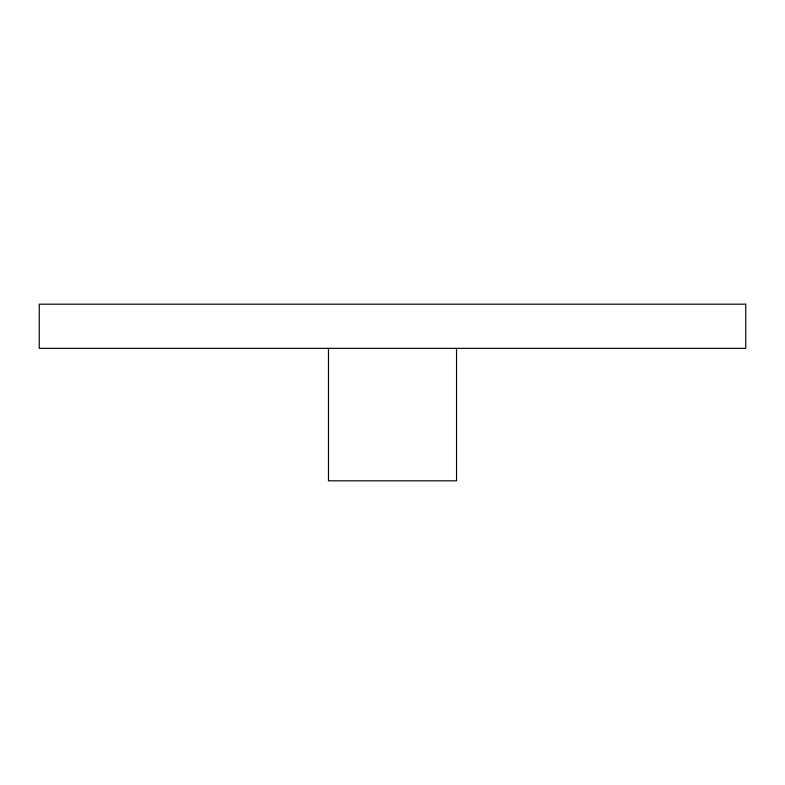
<?xml version="1.0" encoding="UTF-8"?>
<svg xmlns="http://www.w3.org/2000/svg" width="785" height="785" viewBox="0 0 785 785"><rect width="100%" height="100%" fill="white"/><g stroke="black" fill="none" stroke-linecap="round" stroke-linejoin="round"><path stroke-width="1.18" d="M456.527 348.344L456.527 480.812L328.473 480.812L328.473 348.344M745.75 304.188L39.25 304.188L39.25 348.344L745.75 348.344L745.75 304.188"/></g></svg>
